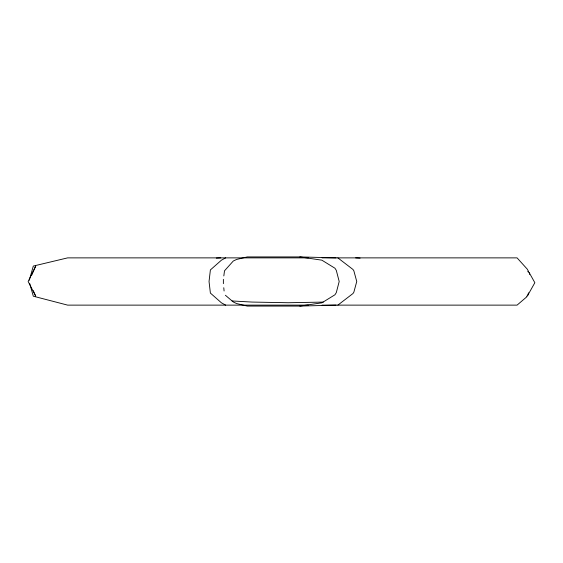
<?xml version="1.0" encoding="UTF-8"?>
<svg xmlns="http://www.w3.org/2000/svg" width="563" height="563" viewBox="0 0 563 563"><rect width="100%" height="100%" fill="white"/><g stroke="black" fill="none" stroke-linecap="round" stroke-linejoin="round"><path stroke-width="0.84" d="M225.664 257.875L221.463 260.148L210.386 269.93L209.042 281.5L210.386 293.07L221.463 302.852L225.664 305.125M223.377 283.661L223.377 279.339M223.828 275.926L224.503 270.817L233.3 261.007L236.615 259.444L247.298 256.925L299.847 256.925L336.041 257.875M29.276 280.297L33.316 266.067L67.637 257.875L308.348 257.875M322.092 305.125L517.08 305.125L527.01 296.631L526.679 296.3L527.784 295.286L528.495 292.83M31.5 275.581L35.715 266.067L28.15 281.5L35.715 296.201L33.252 290.649M527.784 295.286L534.85 282.696L529.255 272.731L527.763 271.556L528.481 271.352L527.214 269.093L517.08 257.875L322.092 257.875M337.856 305.125L352.966 293.534L353.853 292.183L356.752 281.5L353.853 270.817L352.966 269.466L337.856 257.875M225.397 295.258L233.3 301.993L236.615 303.556L247.298 306.075L299.847 306.075L321.86 302.831L334.95 294.773L336.301 292.612L339.193 281.5L336.301 270.388L334.95 268.227L321.86 260.169L299.847 256.925M216.298 258.114L220.745 257.875M299.847 306.075L336.041 305.125M323.31 302.092L288.2 302.732L252.21 302.071L232.062 300.959M308.292 305.125L67.637 305.125L33.316 296.201L29.755 283.646M355.654 257.875L360.102 258.114M529.255 272.731L529.586 274.392M223.771 287.728L224.088 290.987"/></g></svg>
